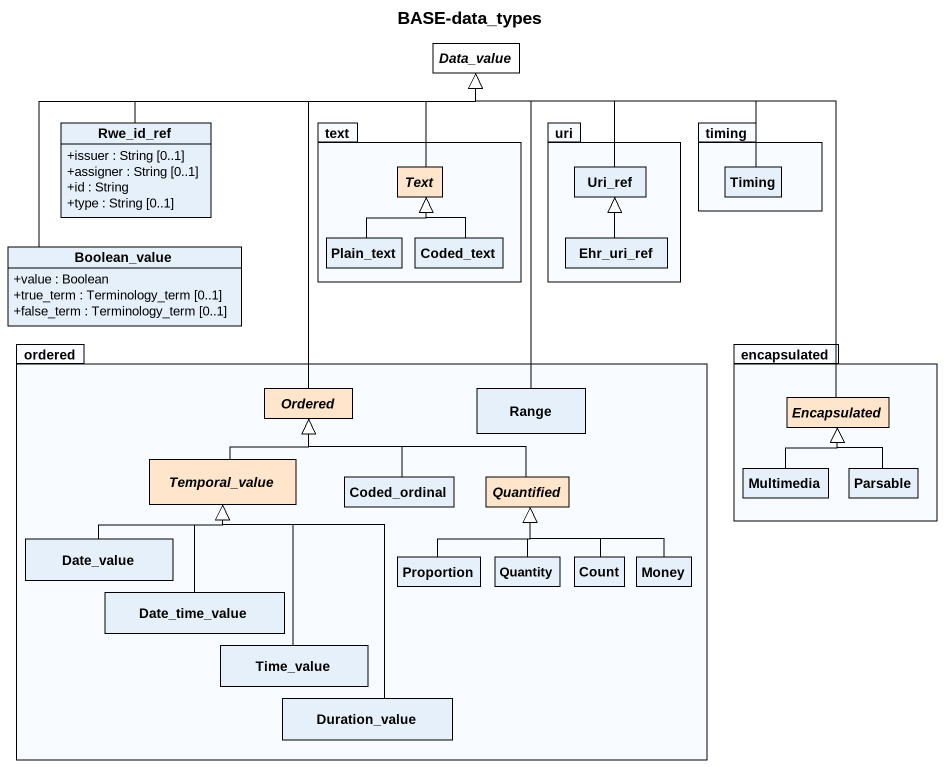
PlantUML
@startuml
title BASE-data_types
hide circle
hide empty members
skinparam classAttributeIconSize 0
abstract class Data_value #FFFFFF
class Rwe_id_ref {
  +issuer : String [0..1]
  +assigner : String [0..1]
  +id : String
  +type : String [0..1]
}
package text {
  abstract class Text #FFE5CB
  class Plain_text
  class Coded_text
}
package uri {
  class Uri_ref
  class Ehr_uri_ref
}
package timing {
  class Timing
}
class Boolean_value {
  +value : Boolean
  +true_term : Terminology_term [0..1]
  +false_term : Terminology_term [0..1]
}
package ordered {
  abstract class Ordered #FFE5CB
  class Range
  abstract class Temporal_value #FFE5CB
  class Coded_ordinal
  abstract class Quantified #FFE5CB
  class Date_value
  class Proportion
  class Quantity
  class Count
  class Money
  class Date_time_value
  class Time_value
  class Duration_value
}
package encapsulated {
  abstract class Encapsulated #FFE5CB
  class Multimedia
  class Parsable
}
Rwe_id_ref -right-|> Data_value
Text -up-|> Data_value
Uri_ref -up-|> Data_value
Timing -left-|> Data_value
Boolean_value -up-|> Data_value
Plain_text -up-|> Text
Coded_text -up-|> Text
Ehr_uri_ref -up-|> Uri_ref
Ordered -up-|> Data_value
Range -up-|> Data_value
Encapsulated -up-|> Data_value
Temporal_value -up-|> Ordered
Coded_ordinal -up-|> Ordered
Quantified -left-|> Ordered
Multimedia -up-|> Encapsulated
Parsable -up-|> Encapsulated
Date_value -up-|> Temporal_value
Proportion -up-|> Quantified
Quantity -up-|> Quantified
Count -up-|> Quantified
Money -left-|> Quantified
Date_time_value -up-|> Temporal_value
Time_value -up-|> Temporal_value
Duration_value -up-|> Temporal_value
@enduml
